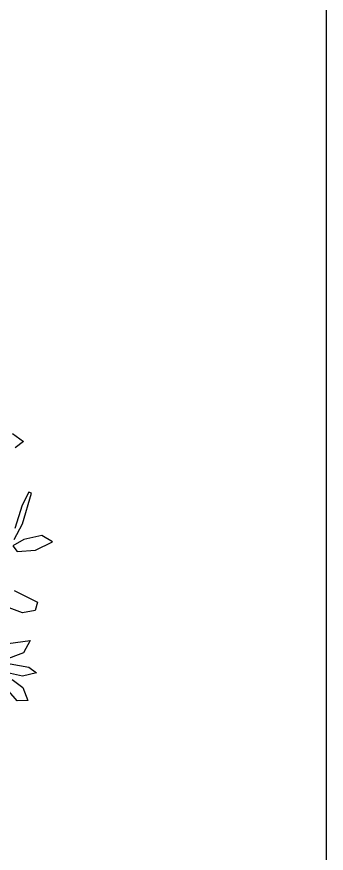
# Model space of a CAD drawing. Header units: inches. Extents: x 7658 to 73799, y 48 to 40262.
# Drawn here: x 66286 to 66945, y 26291 to 28074 of the extents above; entities that cross this region are included whole.
import ezdxf

# ---------------------------------------------------------------- set-up
doc = ezdxf.new("R2010")
doc.units = ezdxf.units.IN
doc.layers.add('www.cad-blocks.net', color=7, linetype='Continuous')

# ---------------------------------------------------------------- blocks, each defined once
blk = doc.blocks.new('A$C516926BB')
blk.add_line((55.5585, 38.5194), (55.5585, 0))
blk = doc.blocks.new('A$C50F91C4C')
at = {"color": 0, "linetype": 'ByBlock'}
for p, q in [((1.2677, 0.9481), (1.2913, 0.9308)), ((1.2913, 0.9308), (1.2731, 0.9177)), ((1.3022, 0.8227), (1.2886, 0.7954)), ((1.2893, 0.7557), (1.3081, 0.8207)), ((1.3081, 0.8207), (1.3022, 0.8227)), ((1.2886, 0.7954), (1.2729, 0.7457)), ((1.2715, 0.7222), (1.2893, 0.7557)), ((1.2921, 0.7218), (1.2685, 0.7083)), ((1.3299, 0.7304), (1.2921, 0.7218)), ((1.317, 0.6992), (1.3526, 0.7173)), ((1.3526, 0.7173), (1.3299, 0.7304)), ((1.2685, 0.7083), (1.2778, 0.6964)), ((1.2778, 0.6964), (1.317, 0.6992)), ((1.2713, 0.6131), (1.3213, 0.5885)), ((1.3213, 0.5885), (1.316, 0.5708)), ((1.2889, 0.5658), (1.2492, 0.5809)), ((1.316, 0.5708), (1.2889, 0.5658)), ((1.2585, 0.5003), (1.3054, 0.5067)), ((1.3054, 0.5067), (1.291, 0.4804)), ((1.291, 0.4804), (1.2479, 0.464)), ((1.2629, 0.4569), (1.3028, 0.4503)), ((1.3028, 0.4503), (1.3189, 0.4376)), ((1.2889, 0.4305), (1.2375, 0.4419)), ((1.3189, 0.4376), (1.2889, 0.4305)), ((1.2673, 0.4234), (1.2898, 0.4065)), ((1.2779, 0.378), (1.26, 0.3988)), ((1.2898, 0.4065), (1.3003, 0.3792)), ((1.3003, 0.3792), (1.2779, 0.378))]:
    blk.add_line(p, q, dxfattribs=at)

msp = doc.modelspace()

# ---------------------------------------------------------------- block references
at = {"xscale": 1000, "yscale": 1000, "zscale": 1000}
msp.add_blockref('A$C50F91C4C', (65009.1, 26238.1), dxfattribs=at)
at = {"layer": 'www.cad-blocks.net', "color": 155, "true_color": 0x546d8e, "xscale": 1000, "yscale": 1000, "zscale": 1000}
msp.add_blockref('A$C516926BB', (11386.7, 694.4), dxfattribs=at)

doc.saveas('drawing.dxf')
